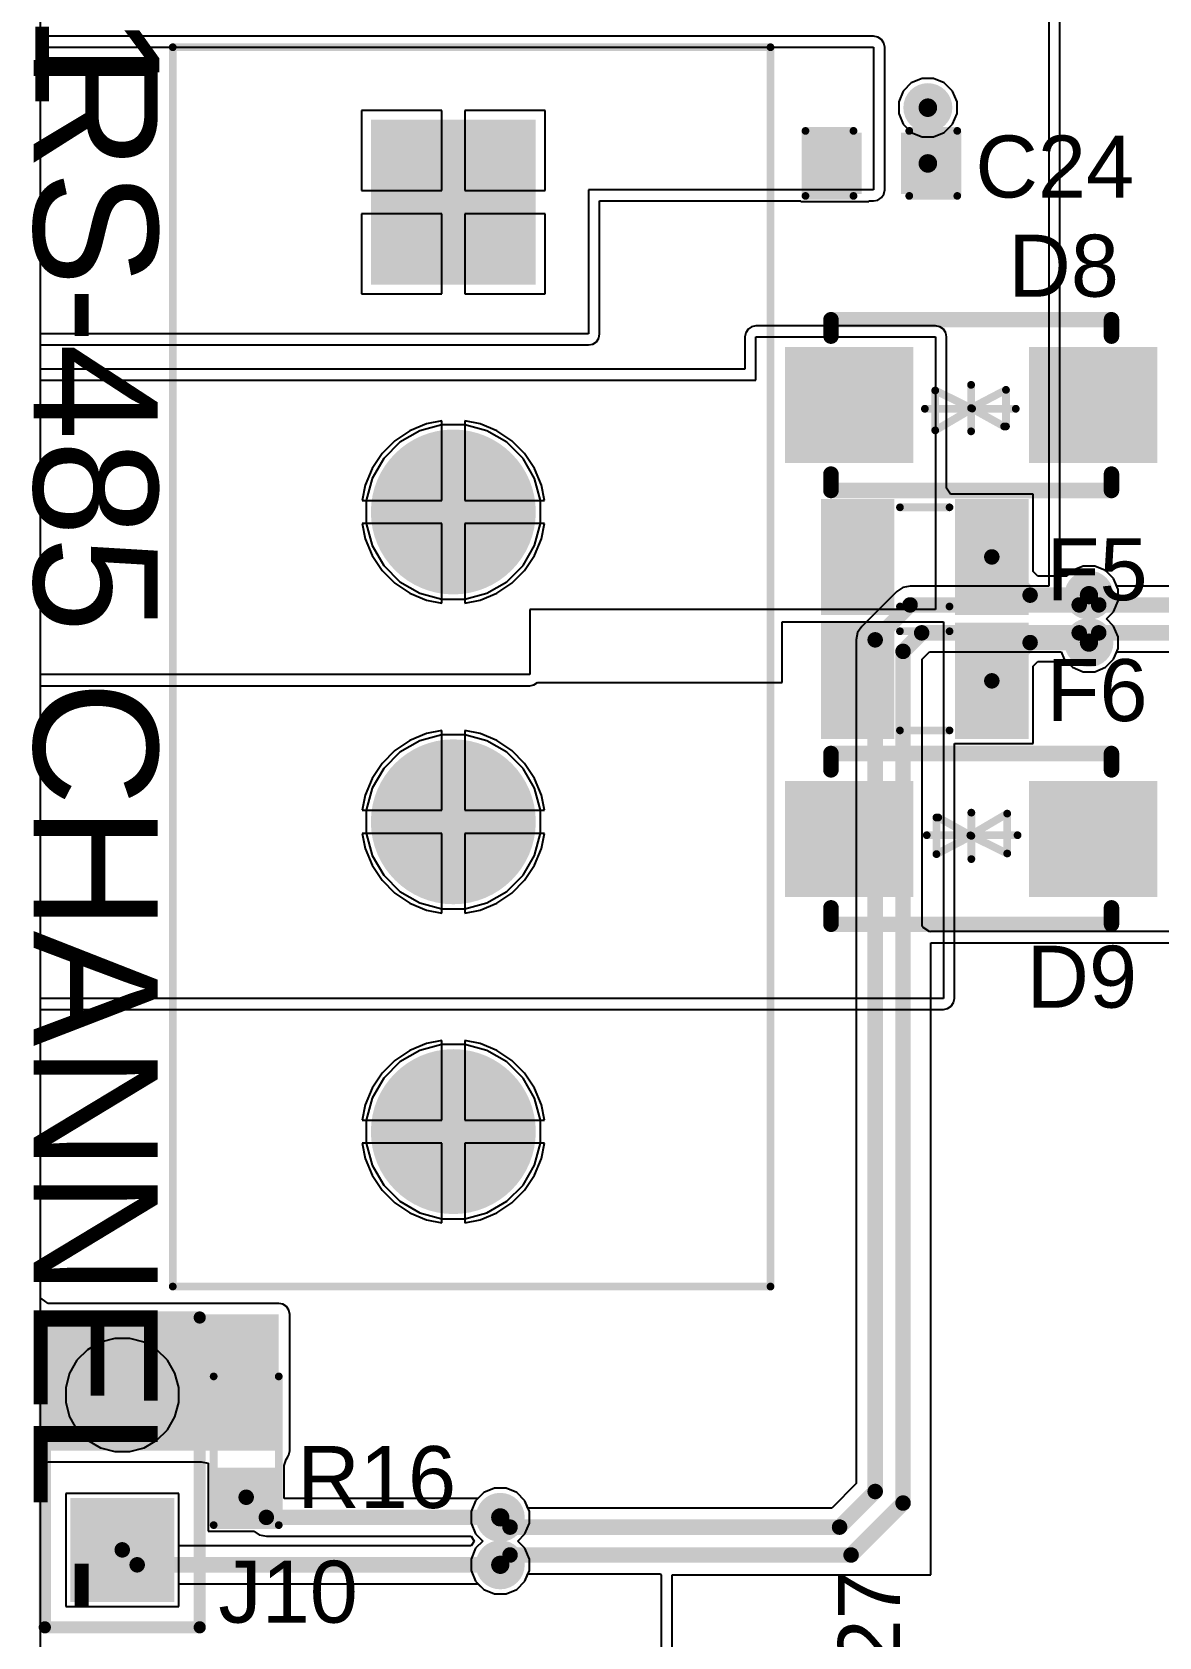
# Model space of a CAD drawing. Header units: millimetres. Extents: x -3 to 175, y -4 to 177.
# Drawn here: x -2.95 to 15.52, y 111.7 to 138.02 of the extents above; entities that cross this region are included whole.
import ezdxf

# ---------------------------------------------------------------- set-up
doc = ezdxf.new("R2010")
doc.units = ezdxf.units.MM
for name, color, linetype in [('BottomLayer', 5, 'Continuous'), ('BottomSolder', 6, 'Continuous'), ('MultiLayer', 9, 'Continuous'), ('PadHoleLayer', 156, 'Continuous'), ('TopLayer', 1, 'Continuous'), ('TopOverlay', 2, 'Continuous'), ('TopPaste', 8, 'Continuous'), ('TopSolder', 216, 'Continuous'), ('ViaHoleLayer', 16, 'Continuous')]:
    doc.layers.add(name, color=color, linetype=linetype)
doc.styles.add('Arial', font='', dxfattribs={"height": 0.2})
doc.styles.get('Arial').set_extended_font_data('Arial')

# ---------------------------------------------------------------- blocks, each defined once
blk = doc.blocks.new('F____0805_37')
at = {"layer": 'TopLayer'}
for points in [[(-0.6, -0.85), (-1.6, -0.85), (-1.6, 0.85), (-0.6, 0.85)], [(1.6, -0.85), (0.6, -0.85), (0.6, 0.85), (1.6, 0.85)]]:
    blk.add_hatch(color=1, dxfattribs=at).paths.add_polyline_path(points)
at = {"layer": 'TopPaste'}
for points in [[(-0.6, -0.85), (-1.6, -0.85), (-1.6, 0.85), (-0.6, 0.85)], [(1.6, -0.85), (0.6, -0.85), (0.6, 0.85), (1.6, 0.85)]]:
    blk.add_hatch(color=8, dxfattribs=at).paths.add_polyline_path(points)
at = {"layer": 'TopSolder'}
for points in [[(-0.498, -0.952), (-1.702, -0.952), (-1.702, 0.952), (-0.498, 0.952)], [(1.702, -0.952), (0.498, -0.952), (0.498, 0.952), (1.702, 0.952)]]:
    blk.add_hatch(color=216, dxfattribs=at).paths.add_polyline_path(points)
at = {"layer": 'TopOverlay', "const_width": 0.127}
for points in [[(0.406, 0.813), (-0.406, 0.813)], [(0.406, -0.813), (-0.406, -0.813)]]:
    blk.add_lwpolyline(points, dxfattribs=at)
at = {"layer": 'TopOverlay', "const_width": 0.0635}
for points in [[(-0.438, 0.813, 1), (-0.375, 0.813, 1)], [(0.375, 0.813, 1), (0.438, 0.813, 1)], [(-0.438, -0.813, 1), (-0.375, -0.813, 1)], [(0.375, -0.813, 1), (0.438, -0.813, 1)]]:
    blk.add_lwpolyline(points, format="xyb", close=True, dxfattribs=at)
blk = doc.blocks.new('F____0805_38')
at = {"layer": 'TopLayer'}
for points in [[(-0.6, -0.85), (-1.6, -0.85), (-1.6, 0.85), (-0.6, 0.85)], [(1.6, -0.85), (0.6, -0.85), (0.6, 0.85), (1.6, 0.85)]]:
    blk.add_hatch(color=1, dxfattribs=at).paths.add_polyline_path(points)
at = {"layer": 'TopPaste'}
for points in [[(-0.6, -0.85), (-1.6, -0.85), (-1.6, 0.85), (-0.6, 0.85)], [(1.6, -0.85), (0.6, -0.85), (0.6, 0.85), (1.6, 0.85)]]:
    blk.add_hatch(color=8, dxfattribs=at).paths.add_polyline_path(points)
at = {"layer": 'TopSolder'}
for points in [[(-0.498, -0.952), (-1.702, -0.952), (-1.702, 0.952), (-0.498, 0.952)], [(1.702, -0.952), (0.498, -0.952), (0.498, 0.952), (1.702, 0.952)]]:
    blk.add_hatch(color=216, dxfattribs=at).paths.add_polyline_path(points)
at = {"layer": 'TopOverlay', "const_width": 0.127}
for points in [[(0.406, 0.813), (-0.406, 0.813)], [(0.406, -0.813), (-0.406, -0.813)]]:
    blk.add_lwpolyline(points, dxfattribs=at)
at = {"layer": 'TopOverlay', "const_width": 0.0635}
for points in [[(-0.438, 0.813, 1), (-0.375, 0.813, 1)], [(0.375, 0.813, 1), (0.438, 0.813, 1)], [(-0.438, -0.813, 1), (-0.375, -0.813, 1)], [(0.375, -0.813, 1), (0.438, -0.813, 1)]]:
    blk.add_lwpolyline(points, format="xyb", close=True, dxfattribs=at)
blk = doc.blocks.new('R___0603_73')
at = {"layer": 'TopLayer'}
for points in [[(-0.381, 0.4445), (-0.381, -0.4445), (-1.143, -0.4445), (-1.143, 0.4445)], [(1.143, 0.4445), (1.143, -0.4445), (0.381, -0.4445), (0.381, 0.4445)]]:
    blk.add_hatch(color=1, dxfattribs=at).paths.add_polyline_path(points)
at = {"layer": 'TopPaste'}
for points in [[(-0.381, 0.4445), (-0.381, -0.4445), (-1.143, -0.4445), (-1.143, 0.4445)], [(1.143, 0.4445), (1.143, -0.4445), (0.381, -0.4445), (0.381, 0.4445)]]:
    blk.add_hatch(color=8, dxfattribs=at).paths.add_polyline_path(points)
at = {"layer": 'TopSolder'}
for points in [[(-0.2794, 0.5461), (-0.2794, -0.5461), (-1.2446, -0.5461), (-1.2446, 0.5461)], [(1.2446, 0.5461), (1.2446, -0.5461), (0.2794, -0.5461), (0.2794, 0.5461)]]:
    blk.add_hatch(color=216, dxfattribs=at).paths.add_polyline_path(points)
at = {"layer": 'TopOverlay', "const_width": 0.127}
for points in [[(-1.2192, 0.5334), (-1.2192, -0.5334)], [(-1.2192, 0.5334), (1.2192, 0.5334)], [(1.2192, 0.5334), (1.2192, -0.5334)], [(-1.2192, -0.5334), (1.2192, -0.5334)]]:
    blk.add_lwpolyline(points, dxfattribs=at)
at = {"layer": 'TopOverlay', "const_width": 0.0635}
for points in [[(-1.25095, 0.5334, 1), (-1.18745, 0.5334, 1)], [(-1.25095, 0.5334, 1), (-1.18745, 0.5334, 1)], [(1.18745, 0.5334, 1), (1.25095, 0.5334, 1)], [(1.18745, 0.5334, 1), (1.25095, 0.5334, 1)], [(-1.25095, -0.5334, 1), (-1.18745, -0.5334, 1)], [(-1.25095, -0.5334, 1), (-1.18745, -0.5334, 1)], [(1.18745, -0.5334, 1), (1.25095, -0.5334, 1)], [(1.18745, -0.5334, 1), (1.25095, -0.5334, 1)]]:
    blk.add_lwpolyline(points, format="xyb", close=True, dxfattribs=at)
blk = doc.blocks.new('1715747_110')
at = {"layer": 'BottomLayer'}
blk.add_hatch(color=5, dxfattribs=at).paths.add_polyline_path([(-8.87, 1.25), (-6.37, 1.25), (-6.37, -1.25), (-8.87, -1.25)])
h = blk.add_hatch(color=5, dxfattribs=at)
edge = h.paths.add_edge_path()
edge.add_arc((-2.54, 0), 1.25, 0, 360)
h = blk.add_hatch(color=5, dxfattribs=at)
edge = h.paths.add_edge_path()
edge.add_arc((2.54, 0), 1.25, 0, 360)
h = blk.add_hatch(color=5, dxfattribs=at)
edge = h.paths.add_edge_path()
edge.add_arc((7.62, 0), 1.25, 0, 360)
at = {"layer": 'BottomSolder'}
blk.add_hatch(color=6, dxfattribs=at).paths.add_polyline_path([(-8.972, 1.352), (-6.268, 1.352), (-6.268, -1.352), (-8.972, -1.352)])
h = blk.add_hatch(color=6, dxfattribs=at)
edge = h.paths.add_edge_path()
edge.add_arc((-2.54, 0), 1.352, 0, 360)
h = blk.add_hatch(color=6, dxfattribs=at)
edge = h.paths.add_edge_path()
edge.add_arc((2.54, 0), 1.352, 0, 360)
h = blk.add_hatch(color=6, dxfattribs=at)
edge = h.paths.add_edge_path()
edge.add_arc((7.62, 0), 1.352, 0, 360)
at = {"layer": 'MultiLayer'}
h = blk.add_hatch(color=9, dxfattribs=at)
edge = h.paths.add_edge_path()
edge.add_arc((-2.54, 0), 1.25, 0, 360)
h = blk.add_hatch(color=9, dxfattribs=at)
edge = h.paths.add_edge_path()
edge.add_arc((2.54, 0), 1.25, 0, 360)
h = blk.add_hatch(color=9, dxfattribs=at)
edge = h.paths.add_edge_path()
edge.add_arc((7.62, 0), 1.25, 0, 360)
at = {"layer": 'PadHoleLayer'}
h = blk.add_hatch(color=156, dxfattribs=at)
edge = h.paths.add_edge_path()
edge.add_arc((-7.62, 0), 0.65, 0, 360)
h = blk.add_hatch(color=156, dxfattribs=at)
edge = h.paths.add_edge_path()
edge.add_arc((-2.54, 0), 0.65, 0, 360)
h = blk.add_hatch(color=156, dxfattribs=at)
edge = h.paths.add_edge_path()
edge.add_arc((2.54, 0), 0.65, 0, 360)
h = blk.add_hatch(color=156, dxfattribs=at)
edge = h.paths.add_edge_path()
edge.add_arc((7.62, 0), 0.65, 0, 360)
at = {"layer": 'TopLayer'}
blk.add_hatch(color=1, dxfattribs=at).paths.add_polyline_path([(-8.87, 1.25), (-6.37, 1.25), (-6.37, -1.25), (-8.87, -1.25)])
h = blk.add_hatch(color=1, dxfattribs=at)
edge = h.paths.add_edge_path()
edge.add_arc((-2.54, 0), 1.25, 0, 360)
h = blk.add_hatch(color=1, dxfattribs=at)
edge = h.paths.add_edge_path()
edge.add_arc((2.54, 0), 1.25, 0, 360)
h = blk.add_hatch(color=1, dxfattribs=at)
edge = h.paths.add_edge_path()
edge.add_arc((7.62, 0), 1.25, 0, 360)
at = {"layer": 'TopSolder'}
blk.add_hatch(color=216, dxfattribs=at).paths.add_polyline_path([(-8.972, 1.352), (-6.268, 1.352), (-6.268, -1.352), (-8.972, -1.352)])
h = blk.add_hatch(color=216, dxfattribs=at)
edge = h.paths.add_edge_path()
edge.add_arc((-2.54, 0), 1.352, 0, 360)
h = blk.add_hatch(color=216, dxfattribs=at)
edge = h.paths.add_edge_path()
edge.add_arc((2.54, 0), 1.352, 0, 360)
h = blk.add_hatch(color=216, dxfattribs=at)
edge = h.paths.add_edge_path()
edge.add_arc((7.62, 0), 1.352, 0, 360)
at = {"layer": 'TopOverlay', "const_width": 0.127}
for points in [[(-10.16, -4.6), (-10.16, 5.2)], [(10.16, 5.2), (-10.16, 5.2)], [(10.16, -4.6), (10.16, 5.2)], [(10.16, -4.6), (-10.16, -4.6)]]:
    blk.add_lwpolyline(points, dxfattribs=at)
at = {"layer": 'TopOverlay', "const_width": 0.0635}
for points in [[(-10.192, 5.2, 1), (-10.128, 5.2, 1)], [(-10.192, 5.2, 1), (-10.128, 5.2, 1)], [(10.128, 5.2, 1), (10.192, 5.2, 1)], [(10.128, 5.2, 1), (10.192, 5.2, 1)], [(-10.192, -4.6, 1), (-10.128, -4.6, 1)], [(-10.192, -4.6, 1), (-10.128, -4.6, 1)], [(10.128, -4.6, 1), (10.192, -4.6, 1)], [(10.128, -4.6, 1), (10.192, -4.6, 1)]]:
    blk.add_lwpolyline(points, format="xyb", close=True, dxfattribs=at)
blk = doc.blocks.new('HDR1X2__111')
at = {"layer": 'BottomLayer'}
blk.add_hatch(color=5, dxfattribs=at).paths.add_polyline_path([(-0.75, 0.75), (0.75, 0.75), (0.75, -0.75), (-0.75, -0.75)])
h = blk.add_hatch(color=5, dxfattribs=at)
edge = h.paths.add_edge_path()
edge.add_arc((2.54, 0), 0.75, 0, 360)
at = {"layer": 'BottomSolder'}
blk.add_hatch(color=6, dxfattribs=at).paths.add_polyline_path([(-0.852, 0.852), (0.852, 0.852), (0.852, -0.852), (-0.852, -0.852)])
h = blk.add_hatch(color=6, dxfattribs=at)
edge = h.paths.add_edge_path()
edge.add_arc((2.54, 0), 0.852, 0, 360)
at = {"layer": 'MultiLayer'}
blk.add_hatch(color=9, dxfattribs=at).paths.add_polyline_path([(-0.75, 0.75), (0.75, 0.75), (0.75, -0.75), (-0.75, -0.75)])
h = blk.add_hatch(color=9, dxfattribs=at)
edge = h.paths.add_edge_path()
edge.add_arc((2.54, 0), 0.75, 0, 360)
at = {"layer": 'PadHoleLayer'}
h = blk.add_hatch(color=156, dxfattribs=at)
edge = h.paths.add_edge_path()
edge.add_arc((0, 0), 0.45, 0, 360)
h = blk.add_hatch(color=156, dxfattribs=at)
edge = h.paths.add_edge_path()
edge.add_arc((2.54, 0), 0.45, 0, 360)
at = {"layer": 'TopLayer'}
blk.add_hatch(color=1, dxfattribs=at).paths.add_polyline_path([(-0.75, 0.75), (0.75, 0.75), (0.75, -0.75), (-0.75, -0.75)])
h = blk.add_hatch(color=1, dxfattribs=at)
edge = h.paths.add_edge_path()
edge.add_arc((2.54, 0), 0.75, 0, 360)
at = {"layer": 'TopSolder'}
blk.add_hatch(color=216, dxfattribs=at).paths.add_polyline_path([(-0.852, 0.852), (0.852, 0.852), (0.852, -0.852), (-0.852, -0.852)])
h = blk.add_hatch(color=216, dxfattribs=at)
edge = h.paths.add_edge_path()
edge.add_arc((2.54, 0), 0.852, 0, 360)
at = {"layer": 'TopOverlay', "const_width": 0.2}
for points in [[(-1.27, 1.27), (-1.27, -1.27)], [(-1.27, 1.27), (3.81, 1.27)], [(3.81, 1.27), (3.81, -1.27)], [(-1.27, -1.27), (3.81, -1.27)]]:
    blk.add_lwpolyline(points, dxfattribs=at)
at = {"layer": 'TopOverlay', "const_width": 0.1}
for points in [[(-1.32, 1.27, 1), (-1.22, 1.27, 1)], [(-1.32, 1.27, 1), (-1.22, 1.27, 1)], [(3.76, 1.27, 1), (3.86, 1.27, 1)], [(3.76, 1.27, 1), (3.86, 1.27, 1)], [(-1.32, -1.27, 1), (-1.22, -1.27, 1)], [(-1.32, -1.27, 1), (-1.22, -1.27, 1)], [(3.76, -1.27, 1), (3.86, -1.27, 1)], [(3.76, -1.27, 1), (3.86, -1.27, 1)]]:
    blk.add_lwpolyline(points, format="xyb", close=True, dxfattribs=at)
blk = doc.blocks.new('SMA_B__D___________127')
at = {"layer": 'TopLayer'}
for points in [[(-3, 0.9), (-1, 0.9), (-1, -0.9), (-3, -0.9)], [(1, 0.9), (3, 0.9), (3, -0.9), (1, -0.9)]]:
    blk.add_hatch(color=1, dxfattribs=at).paths.add_polyline_path(points)
at = {"layer": 'TopPaste'}
for points in [[(-3, 0.9), (-1, 0.9), (-1, -0.9), (-3, -0.9)], [(1, 0.9), (3, 0.9), (3, -0.9), (1, -0.9)]]:
    blk.add_hatch(color=8, dxfattribs=at).paths.add_polyline_path(points)
at = {"layer": 'TopSolder'}
for points in [[(-3.051, 0.951), (-0.949, 0.951), (-0.949, -0.951), (-3.051, -0.951)], [(0.949, 0.951), (3.051, 0.951), (3.051, -0.951), (0.949, -0.951)]]:
    blk.add_hatch(color=216, dxfattribs=at).paths.add_polyline_path(points)
at = {"layer": 'TopOverlay'}
for points, const_width in [([(-2.3, 1.4), (-2.3, 1.131)], 0.254), ([(2.3, 1.4), (-2.3, 1.4)], 0.254), ([(2.3, 1.4), (2.3, 1.131)], 0.254), ([(-0.59, 0.24), (-0.59, -0.414)], 0.127), ([(-0.002, -0.049), (-0.59, 0.24)], 0.127), ([(-0.002, 0.332), (-0.002, -0.049)], 0.127), ([(0.57, 0.25), (-0.002, -0.049)], 0.127), ([(0.57, 0.25), (0.57, -0.35)], 0.127), ([(0.73, -0.06), (-0.76, -0.06)], 0.127), ([(0.015, -0.058), (-0.59, -0.414)], 0.127), ([(-0.002, -0.049), (-0.002, -0.43)], 0.127), ([(0.54, -0.35), (0.015, -0.058)], 0.127), ([(-2.3, -1.131), (-2.3, -1.4)], 0.254), ([(2.3, -1.131), (2.3, -1.4)], 0.254), ([(2.3, -1.4), (-2.3, -1.4)], 0.254)]:
    blk.add_lwpolyline(points, dxfattribs=dict(at, const_width=const_width))
for points, const_width in [([(-2.363, 1.4, 1), (-2.236, 1.4, 1)], 0.127), ([(-2.363, 1.4, 1), (-2.236, 1.4, 1)], 0.127), ([(2.236, 1.4, 1), (2.363, 1.4, 1)], 0.127), ([(2.236, 1.4, 1), (2.363, 1.4, 1)], 0.127), ([(-2.363, 1.131, 1), (-2.236, 1.131, 1)], 0.127), ([(2.236, 1.131, 1), (2.363, 1.131, 1)], 0.127), ([(-0.622, 0.24, 1), (-0.558, 0.24, 1)], 0.0635), ([(-0.622, 0.24, 1), (-0.558, 0.24, 1)], 0.0635), ([(-0.034, 0.332, 1), (0.03, 0.332, 1)], 0.0635), ([(0.538, 0.25, 1), (0.602, 0.25, 1)], 0.0635), ([(0.538, 0.25, 1), (0.602, 0.25, 1)], 0.0635), ([(-0.792, -0.06, 1), (-0.728, -0.06, 1)], 0.0635), ([(-0.034, -0.049, 1), (0.03, -0.049, 1)], 0.0635), ([(-0.034, -0.049, 1), (0.03, -0.049, 1)], 0.0635), ([(-0.034, -0.049, 1), (0.03, -0.049, 1)], 0.0635), ([(-0.034, -0.049, 1), (0.03, -0.049, 1)], 0.0635), ([(-0.017, -0.058, 1), (0.046, -0.058, 1)], 0.0635), ([(-0.017, -0.058, 1), (0.046, -0.058, 1)], 0.0635), ([(0.698, -0.06, 1), (0.762, -0.06, 1)], 0.0635), ([(-0.622, -0.414, 1), (-0.558, -0.414, 1)], 0.0635), ([(-0.622, -0.414, 1), (-0.558, -0.414, 1)], 0.0635), ([(-0.034, -0.43, 1), (0.03, -0.43, 1)], 0.0635), ([(0.508, -0.35, 1), (0.572, -0.35, 1)], 0.0635), ([(0.538, -0.35, 1), (0.602, -0.35, 1)], 0.0635), ([(-2.363, -1.131, 1), (-2.236, -1.131, 1)], 0.127), ([(2.236, -1.131, 1), (2.363, -1.131, 1)], 0.127), ([(-2.363, -1.4, 1), (-2.236, -1.4, 1)], 0.127), ([(-2.363, -1.4, 1), (-2.236, -1.4, 1)], 0.127), ([(2.236, -1.4, 1), (2.363, -1.4, 1)], 0.127), ([(2.236, -1.4, 1), (2.363, -1.4, 1)], 0.127)]:
    blk.add_lwpolyline(points, format="xyb", close=True, dxfattribs=dict(at, const_width=const_width))
blk = doc.blocks.new('SMA_B__D___________128')
at = {"layer": 'TopLayer'}
for points in [[(-3, 0.9), (-1, 0.9), (-1, -0.9), (-3, -0.9)], [(1, 0.9), (3, 0.9), (3, -0.9), (1, -0.9)]]:
    blk.add_hatch(color=1, dxfattribs=at).paths.add_polyline_path(points)
at = {"layer": 'TopPaste'}
for points in [[(-3, 0.9), (-1, 0.9), (-1, -0.9), (-3, -0.9)], [(1, 0.9), (3, 0.9), (3, -0.9), (1, -0.9)]]:
    blk.add_hatch(color=8, dxfattribs=at).paths.add_polyline_path(points)
at = {"layer": 'TopSolder'}
for points in [[(-3.051, 0.951), (-0.949, 0.951), (-0.949, -0.951), (-3.051, -0.951)], [(0.949, 0.951), (3.051, 0.951), (3.051, -0.951), (0.949, -0.951)]]:
    blk.add_hatch(color=216, dxfattribs=at).paths.add_polyline_path(points)
at = {"layer": 'TopOverlay'}
for points, const_width in [([(-2.3, 1.131), (-2.3, 1.4)], 0.254), ([(-2.3, 1.4), (2.3, 1.4)], 0.254), ([(2.3, 1.131), (2.3, 1.4)], 0.254), ([(-0.59, -0.414), (-0.59, 0.24)], 0.127), ([(-0.59, 0.24), (-0.002, -0.049)], 0.127), ([(-0.002, -0.049), (-0.002, 0.332)], 0.127), ([(-0.002, -0.049), (0.57, 0.25)], 0.127), ([(0.57, -0.35), (0.57, 0.25)], 0.127), ([(-0.76, -0.06), (0.73, -0.06)], 0.127), ([(-0.59, -0.414), (0.015, -0.058)], 0.127), ([(-0.002, -0.43), (-0.002, -0.049)], 0.127), ([(0.015, -0.058), (0.54, -0.35)], 0.127), ([(-2.3, -1.4), (-2.3, -1.131)], 0.254), ([(2.3, -1.4), (2.3, -1.131)], 0.254), ([(-2.3, -1.4), (2.3, -1.4)], 0.254)]:
    blk.add_lwpolyline(points, dxfattribs=dict(at, const_width=const_width))
for points, const_width in [([(-2.363, 1.4, 1), (-2.236, 1.4, 1)], 0.127), ([(-2.363, 1.4, 1), (-2.236, 1.4, 1)], 0.127), ([(2.236, 1.4, 1), (2.363, 1.4, 1)], 0.127), ([(2.236, 1.4, 1), (2.363, 1.4, 1)], 0.127), ([(-2.363, 1.131, 1), (-2.236, 1.131, 1)], 0.127), ([(2.236, 1.131, 1), (2.363, 1.131, 1)], 0.127), ([(-0.622, 0.24, 1), (-0.558, 0.24, 1)], 0.0635), ([(-0.622, 0.24, 1), (-0.558, 0.24, 1)], 0.0635), ([(-0.034, 0.332, 1), (0.03, 0.332, 1)], 0.0635), ([(0.538, 0.25, 1), (0.602, 0.25, 1)], 0.0635), ([(0.538, 0.25, 1), (0.602, 0.25, 1)], 0.0635), ([(-0.792, -0.06, 1), (-0.728, -0.06, 1)], 0.0635), ([(-0.034, -0.049, 1), (0.03, -0.049, 1)], 0.0635), ([(-0.034, -0.049, 1), (0.03, -0.049, 1)], 0.0635), ([(-0.034, -0.049, 1), (0.03, -0.049, 1)], 0.0635), ([(-0.034, -0.049, 1), (0.03, -0.049, 1)], 0.0635), ([(-0.017, -0.058, 1), (0.046, -0.058, 1)], 0.0635), ([(-0.017, -0.058, 1), (0.046, -0.058, 1)], 0.0635), ([(0.698, -0.06, 1), (0.762, -0.06, 1)], 0.0635), ([(-0.622, -0.414, 1), (-0.558, -0.414, 1)], 0.0635), ([(-0.622, -0.414, 1), (-0.558, -0.414, 1)], 0.0635), ([(-0.034, -0.43, 1), (0.03, -0.43, 1)], 0.0635), ([(0.508, -0.35, 1), (0.572, -0.35, 1)], 0.0635), ([(0.538, -0.35, 1), (0.602, -0.35, 1)], 0.0635), ([(-2.363, -1.131, 1), (-2.236, -1.131, 1)], 0.127), ([(2.236, -1.131, 1), (2.363, -1.131, 1)], 0.127), ([(-2.363, -1.4, 1), (-2.236, -1.4, 1)], 0.127), ([(-2.363, -1.4, 1), (-2.236, -1.4, 1)], 0.127), ([(2.236, -1.4, 1), (2.363, -1.4, 1)], 0.127), ([(2.236, -1.4, 1), (2.363, -1.4, 1)], 0.127)]:
    blk.add_lwpolyline(points, format="xyb", close=True, dxfattribs=dict(at, const_width=const_width))
blk = doc.blocks.new('C___0603_151')
at = {"layer": 'TopLayer'}
for points in [[(-0.381, 0.445), (-0.381, -0.445), (-1.143, -0.445), (-1.143, 0.445)], [(1.143, 0.445), (1.143, -0.445), (0.381, -0.445), (0.381, 0.445)]]:
    blk.add_hatch(color=1, dxfattribs=at).paths.add_polyline_path(points)
at = {"layer": 'TopPaste'}
for points in [[(-0.381, 0.445), (-0.381, -0.445), (-1.143, -0.445), (-1.143, 0.445)], [(1.143, 0.445), (1.143, -0.445), (0.381, -0.445), (0.381, 0.445)]]:
    blk.add_hatch(color=8, dxfattribs=at).paths.add_polyline_path(points)
at = {"layer": 'TopSolder'}
for points in [[(-0.321, 0.504), (-0.321, -0.504), (-1.203, -0.504), (-1.203, 0.504)], [(1.203, 0.504), (1.203, -0.504), (0.321, -0.504), (0.321, 0.504)]]:
    blk.add_hatch(color=216, dxfattribs=at).paths.add_polyline_path(points)
at = {"layer": 'TopOverlay', "const_width": 0.127}
for points in [[(-1.245, 0.533), (-1.245, -0.533)], [(-0.457, 0.533), (-1.245, 0.533)], [(1.245, 0.533), (0.457, 0.533)], [(1.245, 0.533), (1.245, -0.533)], [(-0.457, -0.533), (-1.245, -0.533)], [(1.245, -0.533), (0.457, -0.533)]]:
    blk.add_lwpolyline(points, dxfattribs=at)
at = {"layer": 'TopOverlay', "const_width": 0.0635}
for points in [[(-1.276, 0.533, 1), (-1.213, 0.533, 1)], [(-1.276, 0.533, 1), (-1.213, 0.533, 1)], [(-0.489, 0.533, 1), (-0.425, 0.533, 1)], [(0.425, 0.533, 1), (0.489, 0.533, 1)], [(1.213, 0.533, 1), (1.276, 0.533, 1)], [(1.213, 0.533, 1), (1.276, 0.533, 1)], [(-1.276, -0.533, 1), (-1.213, -0.533, 1)], [(-1.276, -0.533, 1), (-1.213, -0.533, 1)], [(-0.489, -0.533, 1), (-0.425, -0.533, 1)], [(0.425, -0.533, 1), (0.489, -0.533, 1)], [(1.213, -0.533, 1), (1.276, -0.533, 1)], [(1.213, -0.533, 1), (1.276, -0.533, 1)]]:
    blk.add_lwpolyline(points, format="xyb", close=True, dxfattribs=at)

msp = doc.modelspace()

# ---------------------------------------------------------------- hatches: boundary and pattern name
at = {"layer": 'BottomLayer'}
h = msp.add_hatch(color=5, dxfattribs=at)
edge = h.paths.add_edge_path()
edge.add_arc((11.735, 136.779), 0.3, 0, 360)
h = msp.add_hatch(color=5, dxfattribs=at)
edge = h.paths.add_edge_path()
edge.add_arc((14.376, 128.786), 0.3, 0, 360)
h = msp.add_hatch(color=5, dxfattribs=at)
edge = h.paths.add_edge_path()
edge.add_arc((14.376, 128.008), 0.3, 0, 360)
h = msp.add_hatch(color=5, dxfattribs=at)
edge = h.paths.add_edge_path()
edge.add_arc((4.724, 113.665), 0.3, 0, 360)
h = msp.add_hatch(color=5, dxfattribs=at)
edge = h.paths.add_edge_path()
edge.add_arc((4.724, 112.887), 0.3, 0, 360)
at = {"layer": 'BottomSolder'}
h = msp.add_hatch(color=6, dxfattribs=at)
edge = h.paths.add_edge_path()
edge.add_arc((11.735, 136.779), 0.402, 0, 360)
h = msp.add_hatch(color=6, dxfattribs=at)
edge = h.paths.add_edge_path()
edge.add_arc((14.376, 128.786), 0.402, 0, 360)
h = msp.add_hatch(color=6, dxfattribs=at)
edge = h.paths.add_edge_path()
edge.add_arc((14.376, 128.008), 0.402, 0, 360)
h = msp.add_hatch(color=6, dxfattribs=at)
edge = h.paths.add_edge_path()
edge.add_arc((4.724, 113.665), 0.402, 0, 360)
h = msp.add_hatch(color=6, dxfattribs=at)
edge = h.paths.add_edge_path()
edge.add_arc((4.724, 112.887), 0.402, 0, 360)
at = {"layer": 'TopLayer'}
h = msp.add_hatch(color=1, dxfattribs=at)
edge = h.paths.add_edge_path()
edge.add_arc((11.735, 136.779), 0.3, 0, 360)
h = msp.add_hatch(color=1, dxfattribs=at)
edge = h.paths.add_edge_path()
edge.add_arc((14.376, 128.786), 0.3, 0, 360)
h = msp.add_hatch(color=1, dxfattribs=at)
edge = h.paths.add_edge_path()
edge.add_arc((14.376, 128.008), 0.3, 0, 360)
msp.add_hatch(color=1, dxfattribs=at).paths.add_polyline_path([(-2.685, 114.757), (1.092, 114.757), (1.092, 116.992), (-2.685, 116.992)])
h = msp.add_hatch(color=1, dxfattribs=at)
edge = h.paths.add_edge_path()
edge.add_arc((4.724, 113.665), 0.3, 0, 360)
h = msp.add_hatch(color=1, dxfattribs=at)
edge = h.paths.add_edge_path()
edge.add_arc((4.724, 112.887), 0.3, 0, 360)
at = {"layer": 'TopSolder'}
h = msp.add_hatch(color=216, dxfattribs=at)
edge = h.paths.add_edge_path()
edge.add_arc((11.735, 136.779), 0.402, 0, 360)
h = msp.add_hatch(color=216, dxfattribs=at)
edge = h.paths.add_edge_path()
edge.add_arc((14.376, 128.786), 0.402, 0, 360)
h = msp.add_hatch(color=216, dxfattribs=at)
edge = h.paths.add_edge_path()
edge.add_arc((14.376, 128.008), 0.402, 0, 360)
h = msp.add_hatch(color=216, dxfattribs=at)
edge = h.paths.add_edge_path()
edge.add_arc((4.724, 113.665), 0.402, 0, 360)
h = msp.add_hatch(color=216, dxfattribs=at)
edge = h.paths.add_edge_path()
edge.add_arc((4.724, 112.887), 0.402, 0, 360)
at = {"layer": 'ViaHoleLayer'}
h = msp.add_hatch(color=16, dxfattribs=at)
edge = h.paths.add_edge_path()
edge.add_arc((11.735, 136.779), 0.15, 0, 360)
h = msp.add_hatch(color=16, dxfattribs=at)
edge = h.paths.add_edge_path()
edge.add_arc((14.376, 128.786), 0.15, 0, 360)
h = msp.add_hatch(color=16, dxfattribs=at)
edge = h.paths.add_edge_path()
edge.add_arc((14.376, 128.008), 0.15, 0, 360)
h = msp.add_hatch(color=16, dxfattribs=at)
edge = h.paths.add_edge_path()
edge.add_arc((4.724, 113.665), 0.15, 0, 360)
h = msp.add_hatch(color=16, dxfattribs=at)
edge = h.paths.add_edge_path()
edge.add_arc((4.724, 112.887), 0.15, 0, 360)

# ---------------------------------------------------------------- linework, layer by layer
at = {"layer": 'BottomLayer'}
for p, q in [((-2.814, 92.354), (-2.814, 164.744)), ((13.716, 154.947), (13.716, 128.936)), ((13.897, 129.162), (13.897, 154.557)), ((11.464, 137.184), (11.33, 137.05)), ((11.64, 137.257), (11.464, 137.184)), ((11.83, 137.257), (11.64, 137.257)), ((12.005, 137.184), (11.83, 137.257)), ((12.14, 137.05), (12.005, 137.184)), ((11.33, 137.05), (11.257, 136.874)), ((11.257, 136.874), (11.257, 136.684)), ((12.213, 136.874), (12.14, 137.05)), ((12.213, 136.684), (12.213, 136.874)), ((3.765, 136.734), (2.451, 136.734)), ((2.451, 136.734), (2.451, 135.42)), ((3.765, 135.42), (3.765, 136.734)), ((5.459, 136.734), (4.146, 136.734)), ((4.146, 136.734), (4.146, 135.42)), ((5.459, 135.42), (5.459, 136.734)), ((11.257, 136.684), (11.33, 136.508)), ((12.14, 136.508), (12.213, 136.684)), ((11.33, 136.508), (11.464, 136.374)), ((11.464, 136.374), (11.64, 136.301)), ((11.83, 136.301), (12.005, 136.374)), ((12.005, 136.374), (12.14, 136.508)), ((11.64, 136.301), (11.83, 136.301)), ((2.451, 135.42), (3.765, 135.42)), ((4.146, 135.42), (5.459, 135.42)), ((3.765, 135.039), (2.451, 135.039)), ((2.451, 135.039), (2.451, 133.726)), ((3.765, 133.726), (3.765, 135.039)), ((5.459, 135.039), (4.146, 135.039)), ((4.146, 135.039), (4.146, 133.726)), ((5.459, 133.726), (5.459, 135.039)), ((2.451, 133.726), (3.765, 133.726)), ((4.146, 133.726), (5.459, 133.726)), ((3.767, 131.577), (3.404, 131.48)), ((4.143, 131.577), (3.767, 131.577)), ((4.506, 131.48), (4.143, 131.577)), ((3.404, 131.48), (3.078, 131.292)), ((4.832, 131.292), (4.506, 131.48)), ((3.078, 131.292), (2.813, 131.026)), ((5.098, 131.026), (4.832, 131.292)), ((2.813, 131.026), (2.625, 130.701)), ((5.286, 130.701), (5.098, 131.026)), ((2.625, 130.701), (2.527, 130.338)), ((5.383, 130.338), (5.286, 130.701)), ((2.527, 130.338), (2.527, 129.962)), ((5.383, 129.962), (5.383, 130.338)), ((2.527, 129.962), (2.625, 129.599)), ((5.286, 129.599), (5.383, 129.962)), ((2.625, 129.599), (2.813, 129.273)), ((5.098, 129.273), (5.286, 129.599)), ((2.813, 129.273), (3.078, 129.007)), ((4.832, 129.007), (5.098, 129.273)), ((14.281, 129.264), (14.106, 129.191)), ((14.471, 129.264), (14.281, 129.264)), ((14.647, 129.191), (14.471, 129.264)), ((3.078, 129.007), (3.404, 128.819)), ((4.506, 128.819), (4.832, 129.007)), ((11.444, 128.936), (11.325, 128.913)), ((13.716, 128.936), (11.444, 128.936)), ((14.024, 129.109), (13.897, 129.162)), ((14.106, 129.191), (14.024, 129.109)), ((14.781, 129.057), (14.647, 129.191)), ((14.831, 128.936), (14.781, 129.057)), ((16.767, 128.936), (14.831, 128.936)), ((3.404, 128.819), (3.767, 128.722)), ((3.767, 128.722), (4.143, 128.722)), ((4.143, 128.722), (4.506, 128.819)), ((11.224, 128.845), (10.651, 128.273)), ((11.325, 128.913), (11.224, 128.845)), ((10.584, 128.172), (10.56, 128.053)), ((10.651, 128.273), (10.584, 128.172)), ((10.56, 128.053), (10.56, 114.218)), ((11.639, 127.735), (11.762, 127.858)), ((11.639, 123.357), (11.639, 127.735)), ((11.762, 127.858), (13.922, 127.858)), ((13.922, 127.858), (13.971, 127.737)), ((13.971, 127.737), (14.106, 127.603)), ((14.647, 127.603), (14.781, 127.737)), ((14.781, 127.737), (14.831, 127.858)), ((14.831, 127.858), (19.976, 127.858)), ((14.106, 127.603), (14.281, 127.53)), ((14.281, 127.53), (14.471, 127.53)), ((14.471, 127.53), (14.647, 127.603)), ((3.404, 126.4), (3.078, 126.212)), ((3.767, 126.497), (3.404, 126.4)), ((4.143, 126.497), (3.767, 126.497)), ((4.506, 126.4), (4.143, 126.497)), ((4.832, 126.212), (4.506, 126.4)), ((3.078, 126.212), (2.813, 125.946)), ((5.098, 125.946), (4.832, 126.212)), ((2.813, 125.946), (2.625, 125.621)), ((5.286, 125.621), (5.098, 125.946)), ((2.625, 125.621), (2.527, 125.258)), ((5.383, 125.258), (5.286, 125.621)), ((2.527, 125.258), (2.527, 124.882)), ((5.383, 124.882), (5.383, 125.258)), ((2.527, 124.882), (2.625, 124.519)), ((5.286, 124.519), (5.383, 124.882)), ((2.625, 124.519), (2.813, 124.193)), ((5.098, 124.193), (5.286, 124.519)), ((2.813, 124.193), (3.078, 123.927)), ((4.832, 123.927), (5.098, 124.193)), ((3.078, 123.927), (3.404, 123.739)), ((3.404, 123.739), (3.767, 123.642)), ((4.143, 123.642), (4.506, 123.739)), ((4.506, 123.739), (4.832, 123.927)), ((3.767, 123.642), (4.143, 123.642)), ((11.656, 123.335), (11.639, 123.357)), ((11.766, 123.266), (11.656, 123.335)), ((11.786, 123.27), (11.766, 123.266)), ((22.476, 123.27), (11.786, 123.27)), ((11.786, 112.725), (11.786, 123.088)), ((11.786, 123.088), (22.657, 123.088)), ((3.404, 121.32), (3.078, 121.132)), ((3.767, 121.417), (3.404, 121.32)), ((4.143, 121.417), (3.767, 121.417)), ((4.506, 121.32), (4.143, 121.417)), ((4.832, 121.132), (4.506, 121.32)), ((3.078, 121.132), (2.813, 120.866)), ((5.098, 120.866), (4.832, 121.132)), ((2.813, 120.866), (2.625, 120.541)), ((5.286, 120.541), (5.098, 120.866)), ((2.625, 120.541), (2.527, 120.178)), ((5.383, 120.178), (5.286, 120.541)), ((2.527, 120.178), (2.527, 119.802)), ((5.383, 119.802), (5.383, 120.178)), ((2.527, 119.802), (2.625, 119.439)), ((5.286, 119.439), (5.383, 119.802)), ((2.625, 119.439), (2.813, 119.113)), ((5.098, 119.113), (5.286, 119.439)), ((2.813, 119.113), (3.078, 118.847)), ((4.832, 118.847), (5.098, 119.113)), ((3.078, 118.847), (3.404, 118.659)), ((4.506, 118.659), (4.832, 118.847)), ((3.404, 118.659), (3.767, 118.562)), ((3.767, 118.562), (4.143, 118.562)), ((4.143, 118.562), (4.506, 118.659)), ((-1.595, 116.599), (-1.831, 116.536)), ((-1.351, 116.599), (-1.595, 116.599)), ((-1.115, 116.536), (-1.351, 116.599)), ((-2.043, 116.414), (-2.216, 116.241)), ((-1.831, 116.536), (-2.043, 116.414)), ((-0.904, 116.414), (-1.115, 116.536)), ((-0.731, 116.241), (-0.904, 116.414)), ((-2.216, 116.241), (-2.338, 116.03)), ((-0.609, 116.03), (-0.731, 116.241)), ((-2.338, 116.03), (-2.401, 115.794)), ((-2.401, 115.794), (-2.401, 115.549)), ((-0.545, 115.794), (-0.609, 116.03)), ((-0.545, 115.549), (-0.545, 115.794)), ((-2.401, 115.549), (-2.338, 115.314)), ((-0.609, 115.314), (-0.545, 115.549)), ((-2.338, 115.314), (-2.216, 115.102)), ((-0.731, 115.102), (-0.609, 115.314)), ((-2.216, 115.102), (-2.043, 114.929)), ((-0.904, 114.929), (-0.731, 115.102)), ((-2.043, 114.929), (-1.831, 114.807)), ((-1.831, 114.807), (-1.595, 114.744)), ((-1.595, 114.744), (-1.351, 114.744)), ((-1.351, 114.744), (-1.115, 114.807)), ((-1.115, 114.807), (-0.904, 114.929)), ((10.56, 114.218), (10.158, 113.815)), ((-0.545, 114.059), (-2.401, 114.059)), ((-2.401, 114.059), (-2.401, 112.204)), ((-0.545, 112.204), (-0.545, 114.059)), ((4.454, 114.07), (4.319, 113.936)), ((4.629, 114.143), (4.454, 114.07)), ((4.819, 114.143), (4.629, 114.143)), ((4.995, 114.07), (4.819, 114.143)), ((5.129, 113.936), (4.995, 114.07)), ((4.319, 113.936), (4.247, 113.76)), ((4.247, 113.76), (4.247, 113.57)), ((5.179, 113.815), (5.129, 113.936)), ((10.158, 113.815), (5.179, 113.815)), ((4.247, 113.57), (4.319, 113.394)), ((4.319, 113.158), (4.247, 112.982)), ((4.319, 113.394), (4.438, 113.276)), ((4.438, 113.276), (4.319, 113.158)), ((4.247, 112.982), (4.247, 112.792)), ((4.247, 112.792), (4.319, 112.617)), ((5.129, 112.617), (5.179, 112.737)), ((5.179, 112.737), (7.353, 112.737)), ((7.353, 112.737), (7.363, 112.725)), ((7.363, 112.725), (7.363, 105.461)), ((7.544, 105.461), (7.544, 112.725)), ((7.544, 112.725), (11.786, 112.725)), ((4.319, 112.617), (4.454, 112.482)), ((4.454, 112.482), (4.629, 112.409)), ((4.629, 112.409), (4.819, 112.409)), ((4.819, 112.409), (4.995, 112.482)), ((4.995, 112.482), (5.129, 112.617)), ((-2.401, 112.204), (-0.545, 112.204))]:
    msp.add_line(p, q, dxfattribs=at)
at = {"layer": 'BottomLayer', "const_width": 0.254}
for points in [[(10.871, 128.053), (11.444, 128.626)], [(11.444, 128.626), (14.216, 128.626)], [(14.216, 128.626), (14.376, 128.786)], [(14.376, 128.786), (14.537, 128.626)], [(14.537, 128.626), (16.697, 128.626)], [(10.871, 114.089), (10.871, 128.053)], [(11.328, 127.864), (11.633, 128.168)], [(11.633, 128.168), (14.216, 128.168)], [(14.216, 128.168), (14.376, 128.008)], [(14.376, 128.008), (14.537, 128.168)], [(14.537, 128.168), (19.976, 128.168)], [(11.328, 113.9), (11.328, 127.864)], [(10.287, 113.505), (10.871, 114.089)], [(10.476, 113.048), (11.328, 113.9)], [(4.724, 113.665), (4.885, 113.505)], [(4.885, 113.505), (10.287, 113.505)], [(4.724, 112.887), (4.885, 113.048)], [(4.885, 113.048), (10.476, 113.048)]]:
    msp.add_lwpolyline(points, dxfattribs=at)
at = {"layer": 'BottomLayer', "const_width": 0.127}
for points in [[(11.38, 128.626, 1), (11.507, 128.626, 1)], [(11.38, 128.626, 1), (11.507, 128.626, 1)], [(14.153, 128.626, 1), (14.28, 128.626, 1)], [(14.153, 128.626, 1), (14.28, 128.626, 1)], [(14.313, 128.786, 1), (14.44, 128.786, 1)], [(14.313, 128.786, 1), (14.44, 128.786, 1)], [(14.473, 128.626, 1), (14.6, 128.626, 1)], [(14.473, 128.626, 1), (14.6, 128.626, 1)], [(10.808, 128.053, 1), (10.935, 128.053, 1)], [(10.808, 128.053, 1), (10.935, 128.053, 1)], [(11.57, 128.168, 1), (11.697, 128.168, 1)], [(11.57, 128.168, 1), (11.697, 128.168, 1)], [(14.153, 128.168, 1), (14.28, 128.168, 1)], [(14.153, 128.168, 1), (14.28, 128.168, 1)], [(14.473, 128.168, 1), (14.6, 128.168, 1)], [(14.473, 128.168, 1), (14.6, 128.168, 1)], [(11.265, 127.864, 1), (11.392, 127.864, 1)], [(11.265, 127.864, 1), (11.392, 127.864, 1)], [(14.313, 128.008, 1), (14.44, 128.008, 1)], [(14.313, 128.008, 1), (14.44, 128.008, 1)], [(10.808, 114.089, 1), (10.935, 114.089, 1)], [(10.808, 114.089, 1), (10.935, 114.089, 1)], [(11.265, 113.9, 1), (11.392, 113.9, 1)], [(11.265, 113.9, 1), (11.392, 113.9, 1)], [(4.661, 113.665, 1), (4.788, 113.665, 1)], [(4.821, 113.505, 1), (4.948, 113.505, 1)], [(4.821, 113.505, 1), (4.948, 113.505, 1)], [(10.224, 113.505, 1), (10.351, 113.505, 1)], [(10.224, 113.505, 1), (10.351, 113.505, 1)], [(4.821, 113.048, 1), (4.948, 113.048, 1)], [(4.821, 113.048, 1), (4.948, 113.048, 1)], [(10.413, 113.048, 1), (10.54, 113.048, 1)], [(10.413, 113.048, 1), (10.54, 113.048, 1)], [(4.661, 112.887, 1), (4.788, 112.887, 1)]]:
    msp.add_lwpolyline(points, format="xyb", close=True, dxfattribs=at)
at = {"layer": 'TopLayer'}
for p, q in [((-2.814, 137.951), (-2.814, 141.609)), ((10.846, 137.951), (-2.814, 137.951)), ((10.915, 137.937), (10.846, 137.951)), ((10.974, 137.898), (10.915, 137.937)), ((11.013, 137.839), (10.974, 137.898)), ((-2.814, 133.071), (-2.814, 137.77)), ((-2.814, 137.77), (10.846, 137.77)), ((10.846, 137.77), (10.846, 135.433)), ((11.027, 137.77), (11.013, 137.839)), ((11.027, 135.433), (11.027, 137.77)), ((3.765, 136.734), (2.451, 136.734)), ((2.451, 136.734), (2.451, 135.42)), ((3.765, 135.42), (3.765, 136.734)), ((5.459, 136.734), (4.146, 136.734)), ((4.146, 136.734), (4.146, 135.42)), ((5.459, 135.42), (5.459, 136.734)), ((2.451, 135.42), (3.765, 135.42)), ((4.146, 135.42), (5.459, 135.42)), ((10.846, 135.433), (6.172, 135.433)), ((6.172, 135.433), (6.172, 133.071)), ((6.353, 133.071), (6.353, 135.252)), ((6.353, 135.252), (9.652, 135.252)), ((9.652, 135.252), (9.652, 135.242)), ((10.77, 135.242), (10.77, 135.252)), ((10.77, 135.252), (10.846, 135.252)), ((10.846, 135.252), (10.915, 135.265)), ((10.915, 135.265), (10.974, 135.305)), ((10.974, 135.305), (11.013, 135.363)), ((11.013, 135.363), (11.027, 135.433)), ((3.765, 135.039), (2.451, 135.039)), ((2.451, 135.039), (2.451, 133.726)), ((3.765, 133.726), (3.765, 135.039)), ((5.459, 135.039), (4.146, 135.039)), ((4.146, 135.039), (4.146, 133.726)), ((5.459, 133.726), (5.459, 135.039)), ((9.652, 135.242), (10.77, 135.242)), ((2.451, 133.726), (3.765, 133.726)), ((4.146, 133.726), (5.459, 133.726)), ((8.787, 133.148), (8.748, 133.089)), ((8.846, 133.187), (8.787, 133.148)), ((8.915, 133.201), (8.846, 133.187)), ((11.862, 133.201), (8.915, 133.201)), ((11.931, 133.187), (11.862, 133.201)), ((11.99, 133.148), (11.931, 133.187)), ((12.029, 133.089), (11.99, 133.148)), ((6.172, 133.071), (-2.814, 133.071)), ((-2.814, 132.49), (-2.814, 132.889)), ((-2.814, 132.889), (6.172, 132.889)), ((6.172, 132.889), (6.242, 132.903)), ((6.242, 132.903), (6.3, 132.942)), ((6.3, 132.942), (6.34, 133.001)), ((6.34, 133.001), (6.353, 133.071)), ((8.748, 133.089), (8.734, 133.02)), ((8.734, 133.02), (8.734, 132.49)), ((8.915, 132.309), (8.915, 133.02)), ((8.915, 133.02), (11.862, 133.02)), ((11.862, 133.02), (11.862, 128.549)), ((12.043, 133.02), (12.029, 133.089)), ((12.043, 130.542), (12.043, 133.02)), ((8.734, 132.49), (-2.814, 132.49)), ((-2.814, 127.483), (-2.814, 132.309)), ((-2.814, 132.309), (8.915, 132.309)), ((3.516, 131.596), (3.243, 131.482)), ((3.765, 131.645), (3.516, 131.596)), ((3.765, 130.34), (3.765, 131.645)), ((4.394, 131.596), (4.146, 131.645)), ((4.146, 131.645), (4.146, 130.34)), ((4.668, 131.482), (4.394, 131.596)), ((2.996, 131.318), (2.787, 131.108)), ((3.243, 131.482), (2.996, 131.318)), ((4.914, 131.318), (4.668, 131.482)), ((5.123, 131.108), (4.914, 131.318)), ((2.787, 131.108), (2.622, 130.862)), ((5.288, 130.862), (5.123, 131.108)), ((2.622, 130.862), (2.509, 130.588)), ((5.401, 130.588), (5.288, 130.862)), ((2.509, 130.588), (2.46, 130.34)), ((5.451, 130.34), (5.401, 130.588)), ((12.106, 130.441), (12.043, 130.542)), ((2.46, 130.34), (3.765, 130.34)), ((4.146, 130.34), (5.451, 130.34)), ((13.462, 130.441), (12.106, 130.441)), ((13.462, 129.175), (13.462, 130.441)), ((3.765, 129.959), (2.46, 129.959)), ((2.46, 129.959), (2.509, 129.711)), ((3.765, 128.654), (3.765, 129.959)), ((5.451, 129.959), (4.146, 129.959)), ((4.146, 129.959), (4.146, 128.654)), ((5.401, 129.711), (5.451, 129.959)), ((2.509, 129.711), (2.622, 129.437)), ((5.288, 129.437), (5.401, 129.711)), ((2.622, 129.437), (2.787, 129.191)), ((5.123, 129.191), (5.288, 129.437)), ((14.281, 129.264), (14.106, 129.191)), ((14.471, 129.264), (14.281, 129.264)), ((14.647, 129.191), (14.471, 129.264)), ((2.787, 129.191), (2.996, 128.981)), ((2.996, 128.981), (3.243, 128.817)), ((4.668, 128.817), (4.914, 128.981)), ((4.914, 128.981), (5.123, 129.191)), ((13.54, 129.097), (13.462, 129.175)), ((14.011, 129.097), (13.54, 129.097)), ((14.106, 129.191), (14.011, 129.097)), ((14.781, 129.057), (14.647, 129.191)), ((14.854, 128.881), (14.781, 129.057)), ((3.243, 128.817), (3.516, 128.703)), ((3.516, 128.703), (3.765, 128.654)), ((4.146, 128.654), (4.394, 128.703)), ((4.394, 128.703), (4.668, 128.817)), ((14.781, 128.515), (14.854, 128.691)), ((14.854, 128.691), (14.854, 128.881)), ((11.862, 128.549), (5.207, 128.549)), ((5.207, 128.549), (5.207, 127.483)), ((14.663, 128.397), (14.781, 128.515)), ((9.347, 127.356), (9.347, 128.346)), ((9.347, 128.346), (11.989, 128.346)), ((11.989, 128.346), (11.989, 127.356)), ((14.781, 128.279), (14.663, 128.397)), ((14.854, 128.103), (14.781, 128.279)), ((14.781, 127.737), (14.854, 127.913)), ((14.854, 127.913), (14.854, 128.103)), ((13.462, 127.619), (13.54, 127.697)), ((13.462, 126.353), (13.462, 127.619)), ((13.54, 127.697), (14.011, 127.697)), ((14.011, 127.697), (14.106, 127.603)), ((14.647, 127.603), (14.781, 127.737)), ((5.207, 127.483), (-2.814, 127.483)), ((14.106, 127.603), (14.281, 127.53)), ((14.281, 127.53), (14.471, 127.53)), ((14.471, 127.53), (14.647, 127.603)), ((-2.814, 122.174), (-2.814, 127.301)), ((-2.814, 127.301), (5.207, 127.301)), ((5.207, 127.301), (5.276, 127.315)), ((5.276, 127.315), (5.335, 127.354)), ((5.335, 127.354), (5.336, 127.356)), ((5.336, 127.356), (9.347, 127.356)), ((11.989, 127.356), (11.989, 122.174)), ((3.243, 126.402), (2.996, 126.238)), ((3.516, 126.516), (3.243, 126.402)), ((3.765, 126.565), (3.516, 126.516)), ((3.765, 125.26), (3.765, 126.565)), ((4.394, 126.516), (4.146, 126.565)), ((4.146, 126.565), (4.146, 125.26)), ((4.668, 126.402), (4.394, 126.516)), ((4.914, 126.238), (4.668, 126.402)), ((12.17, 122.174), (12.17, 126.353)), ((12.17, 126.353), (13.462, 126.353)), ((2.996, 126.238), (2.787, 126.028)), ((5.123, 126.028), (4.914, 126.238)), ((2.622, 125.782), (2.509, 125.508)), ((2.787, 126.028), (2.622, 125.782)), ((5.288, 125.782), (5.123, 126.028)), ((5.401, 125.508), (5.288, 125.782)), ((2.509, 125.508), (2.46, 125.26)), ((2.46, 125.26), (3.765, 125.26)), ((4.146, 125.26), (5.451, 125.26)), ((5.451, 125.26), (5.401, 125.508)), ((3.765, 124.879), (2.46, 124.879)), ((2.46, 124.879), (2.509, 124.631)), ((3.765, 123.574), (3.765, 124.879)), ((5.451, 124.879), (4.146, 124.879)), ((4.146, 124.879), (4.146, 123.574)), ((5.401, 124.631), (5.451, 124.879)), ((2.509, 124.631), (2.622, 124.357)), ((5.288, 124.357), (5.401, 124.631)), ((2.622, 124.357), (2.787, 124.111)), ((5.123, 124.111), (5.288, 124.357)), ((2.787, 124.111), (2.996, 123.901)), ((4.914, 123.901), (5.123, 124.111)), ((2.996, 123.901), (3.243, 123.737)), ((3.243, 123.737), (3.516, 123.623)), ((4.394, 123.623), (4.668, 123.737)), ((4.668, 123.737), (4.914, 123.901)), ((3.516, 123.623), (3.765, 123.574)), ((4.146, 123.574), (4.394, 123.623)), ((11.989, 122.174), (-2.814, 122.174)), ((12.117, 122.046), (12.156, 122.105)), ((12.156, 122.105), (12.17, 122.174)), ((-2.814, 117.268), (-2.814, 121.993)), ((-2.814, 121.993), (11.989, 121.993)), ((11.989, 121.993), (12.058, 122.007)), ((12.058, 122.007), (12.117, 122.046)), ((3.243, 121.322), (2.996, 121.158)), ((3.516, 121.436), (3.243, 121.322)), ((3.765, 121.485), (3.516, 121.436)), ((3.765, 120.18), (3.765, 121.485)), ((4.394, 121.436), (4.146, 121.485)), ((4.146, 121.485), (4.146, 120.18)), ((4.668, 121.322), (4.394, 121.436)), ((4.914, 121.158), (4.668, 121.322)), ((2.996, 121.158), (2.787, 120.948)), ((5.123, 120.948), (4.914, 121.158)), ((2.787, 120.948), (2.622, 120.702)), ((5.288, 120.702), (5.123, 120.948)), ((2.622, 120.702), (2.509, 120.428)), ((5.401, 120.428), (5.288, 120.702)), ((2.509, 120.428), (2.46, 120.18)), ((5.451, 120.18), (5.401, 120.428)), ((2.46, 120.18), (3.765, 120.18)), ((4.146, 120.18), (5.451, 120.18)), ((3.765, 119.799), (2.46, 119.799)), ((2.46, 119.799), (2.509, 119.551)), ((3.765, 118.494), (3.765, 119.799)), ((5.451, 119.799), (4.146, 119.799)), ((4.146, 119.799), (4.146, 118.494)), ((5.401, 119.551), (5.451, 119.799)), ((2.509, 119.551), (2.622, 119.277)), ((5.288, 119.277), (5.401, 119.551)), ((2.622, 119.277), (2.787, 119.031)), ((5.123, 119.031), (5.288, 119.277)), ((2.787, 119.031), (2.996, 118.821)), ((4.914, 118.821), (5.123, 119.031)), ((2.996, 118.821), (3.243, 118.657)), ((4.668, 118.657), (4.914, 118.821)), ((3.243, 118.657), (3.516, 118.543)), ((3.516, 118.543), (3.765, 118.494)), ((4.146, 118.494), (4.394, 118.543)), ((4.394, 118.543), (4.668, 118.657)), ((-2.808, 117.257), (-2.814, 117.268)), ((-2.687, 117.173), (-2.808, 117.257)), ((-2.685, 117.174), (-2.687, 117.173)), ((1.092, 117.174), (-2.685, 117.174)), ((1.162, 117.16), (1.092, 117.174)), ((1.22, 117.121), (1.162, 117.16)), ((1.26, 117.062), (1.22, 117.121)), ((1.273, 116.992), (1.26, 117.062)), ((1.273, 114.757), (1.273, 116.992)), ((1.26, 114.688), (1.273, 114.757)), ((-2.814, 114.482), (-2.808, 114.493)), ((-2.814, 110.671), (-2.814, 114.482)), ((-2.808, 114.493), (-2.687, 114.576)), ((-2.687, 114.576), (-2.685, 114.576)), ((-2.685, 114.576), (-0.181, 114.576)), ((-0.181, 114.576), (-0.064, 114.554)), ((-0.064, 114.554), (-0.064, 114.449)), ((1.181, 114.517), (1.216, 114.615)), ((1.181, 113.976), (1.181, 114.517)), ((1.216, 114.615), (1.239, 114.657)), ((1.239, 114.657), (1.26, 114.688)), ((-0.064, 114.449), (-0.064, 113.436)), ((-0.545, 114.059), (-2.401, 114.059)), ((-2.401, 114.059), (-2.401, 112.204)), ((-0.545, 113.198), (-0.545, 114.059)), ((4.359, 113.976), (1.181, 113.976)), ((4.454, 114.07), (4.359, 113.976)), ((4.629, 114.143), (4.454, 114.07)), ((4.819, 114.143), (4.629, 114.143)), ((4.995, 114.07), (4.819, 114.143)), ((5.129, 113.936), (4.995, 114.07)), ((5.202, 113.76), (5.129, 113.936)), ((5.202, 113.57), (5.202, 113.76)), ((-0.064, 113.436), (0.682, 113.436)), ((0.682, 113.436), (0.77, 113.378)), ((5.129, 113.394), (5.202, 113.57)), ((4.25, 113.198), (-0.545, 113.198)), ((0.77, 113.378), (0.889, 113.354)), ((0.889, 113.354), (4.25, 113.354)), ((4.25, 113.354), (4.296, 113.276)), ((4.296, 113.276), (4.25, 113.198)), ((5.011, 113.276), (5.129, 113.394)), ((5.129, 113.158), (5.011, 113.276)), ((5.202, 112.982), (5.129, 113.158)), ((5.202, 112.792), (5.202, 112.982)), ((5.129, 112.617), (5.202, 112.792)), ((-0.545, 112.204), (-0.545, 112.576)), ((-0.545, 112.576), (4.359, 112.576)), ((4.359, 112.576), (4.454, 112.482)), ((4.454, 112.482), (4.629, 112.409)), ((4.629, 112.409), (4.819, 112.409)), ((4.819, 112.409), (4.995, 112.482)), ((4.995, 112.482), (5.129, 112.617)), ((-2.401, 112.204), (-0.545, 112.204))]:
    msp.add_line(p, q, dxfattribs=at)
for points, const_width in [([(11.735, 135.865), (11.735, 136.779)], 0.305), ([(12.784, 129.413), (13.411, 128.786)], 0.254), ([(13.411, 128.786), (14.376, 128.786)], 0.254), ([(12.784, 127.381), (13.411, 128.008)], 0.254), ([(13.411, 128.008), (14.376, 128.008)], 0.254), ([(0.559, 113.995), (0.889, 113.665)], 0.254), ([(0.889, 113.665), (4.724, 113.665)], 0.254), ([(-1.473, 113.132), (-1.229, 112.887)], 0.254), ([(-1.229, 112.887), (4.724, 112.887)], 0.254)]:
    msp.add_lwpolyline(points, dxfattribs=dict(at, const_width=const_width))
for points, const_width in [([(11.659, 136.779, 1), (11.811, 136.779, 1)], 0.152), ([(11.659, 135.865, 1), (11.811, 135.865, 1)], 0.152), ([(12.72, 129.413, 1), (12.847, 129.413, 1)], 0.127), ([(13.348, 128.786, 1), (13.475, 128.786, 1)], 0.127), ([(13.348, 128.786, 1), (13.475, 128.786, 1)], 0.127), ([(14.313, 128.786, 1), (14.44, 128.786, 1)], 0.127), ([(13.348, 128.008, 1), (13.475, 128.008, 1)], 0.127), ([(13.348, 128.008, 1), (13.475, 128.008, 1)], 0.127), ([(14.313, 128.008, 1), (14.44, 128.008, 1)], 0.127), ([(12.72, 127.381, 1), (12.847, 127.381, 1)], 0.127), ([(0.495, 113.995, 1), (0.622, 113.995, 1)], 0.127), ([(0.826, 113.665, 1), (0.952, 113.665, 1)], 0.127), ([(0.826, 113.665, 1), (0.952, 113.665, 1)], 0.127), ([(4.661, 113.665, 1), (4.788, 113.665, 1)], 0.127), ([(-1.537, 113.132, 1), (-1.41, 113.132, 1)], 0.127), ([(-1.292, 112.887, 1), (-1.165, 112.887, 1)], 0.127), ([(-1.292, 112.887, 1), (-1.165, 112.887, 1)], 0.127), ([(4.661, 112.887, 1), (4.788, 112.887, 1)], 0.127)]:
    msp.add_lwpolyline(points, format="xyb", close=True, dxfattribs=dict(at, const_width=const_width))

# ---------------------------------------------------------------- block references
for name, p, rotation in [('1715747_110', (3.955, 127.61), 270), ('C___0603_151', (10.973, 135.865), 180), ('F____0805_38', (11.684, 129.413), 180), ('F____0805_37', (11.684, 127.381), 180), ('SMA_B__D___________127', (12.446, 124.79), 180), ('HDR1X2__111', (-1.473, 113.132), 90), ('R___0603_73', (0.559, 114.757), 90)]:
    msp.add_blockref(name, p, dxfattribs=dict(rotation=rotation))
msp.add_blockref('SMA_B__D___________128', (12.446, 131.902))

# ---------------------------------------------------------------- texts
at = {"layer": 'TopOverlay', "style": 'Arial'}
for s, height, rotation, p in [('RS-485 CHANNEL - 1', 2.032, 270, (-2.897, 164.821)), ('RS-485 CHANNEL - 2', 2.032, 270, (-2.923, 137.795)), ('C27', 1.016, 90, (11.277, 110.177))]:
    msp.add_text(s, height=height, rotation=rotation, dxfattribs=at).set_placement(p)
for s, p in [('C24', (12.514, 135.306)), ('D8', (13.054, 133.68)), ('F5', (13.682, 128.702)), ('F6', (13.682, 126.721)), ('D9', (13.352, 122.022)), ('R16', (1.397, 113.818)), ('J10', (0.102, 111.938))]:
    msp.add_text(s, height=1.016, dxfattribs=at).set_placement(p)

doc.saveas('drawing.dxf')
